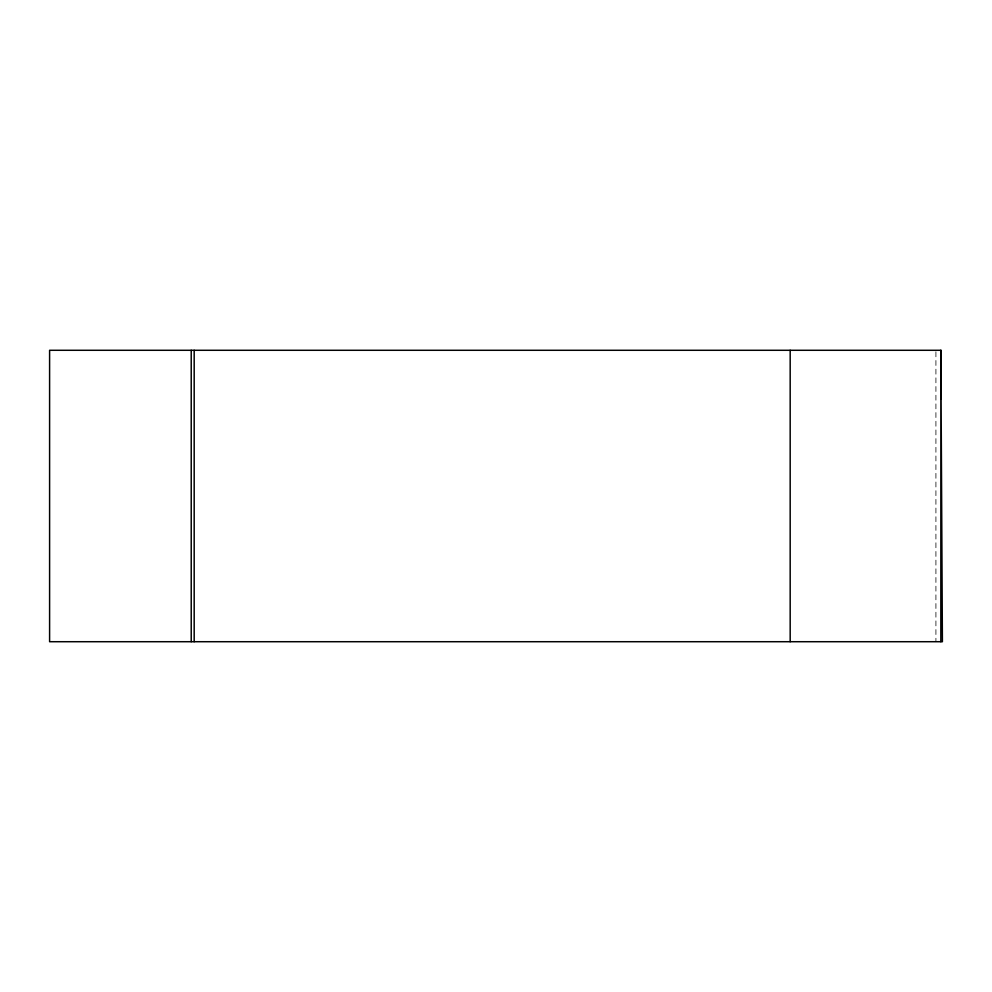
<?xml version="1.0" encoding="UTF-8"?>
<svg xmlns="http://www.w3.org/2000/svg" width="992" height="992" viewBox="0 0 992 992"><rect width="100%" height="100%" fill="white"/><g stroke="black" fill="none" stroke-linecap="round" stroke-linejoin="round"><path stroke-width="0.74" stroke-dasharray="4.96 3.72" d="M935.915 351.813L935.915 641.712"/><path stroke-width="1.49" d="M941.098 398.858L941.036 350.288L49.6 350.288L49.6 641.712L942.4 641.712L940.838 350.288L940.838 641.712M790.178 350.288L790.178 641.712M194.184 350.288L194.184 641.712M191.22 350.288L191.22 641.712"/></g></svg>
